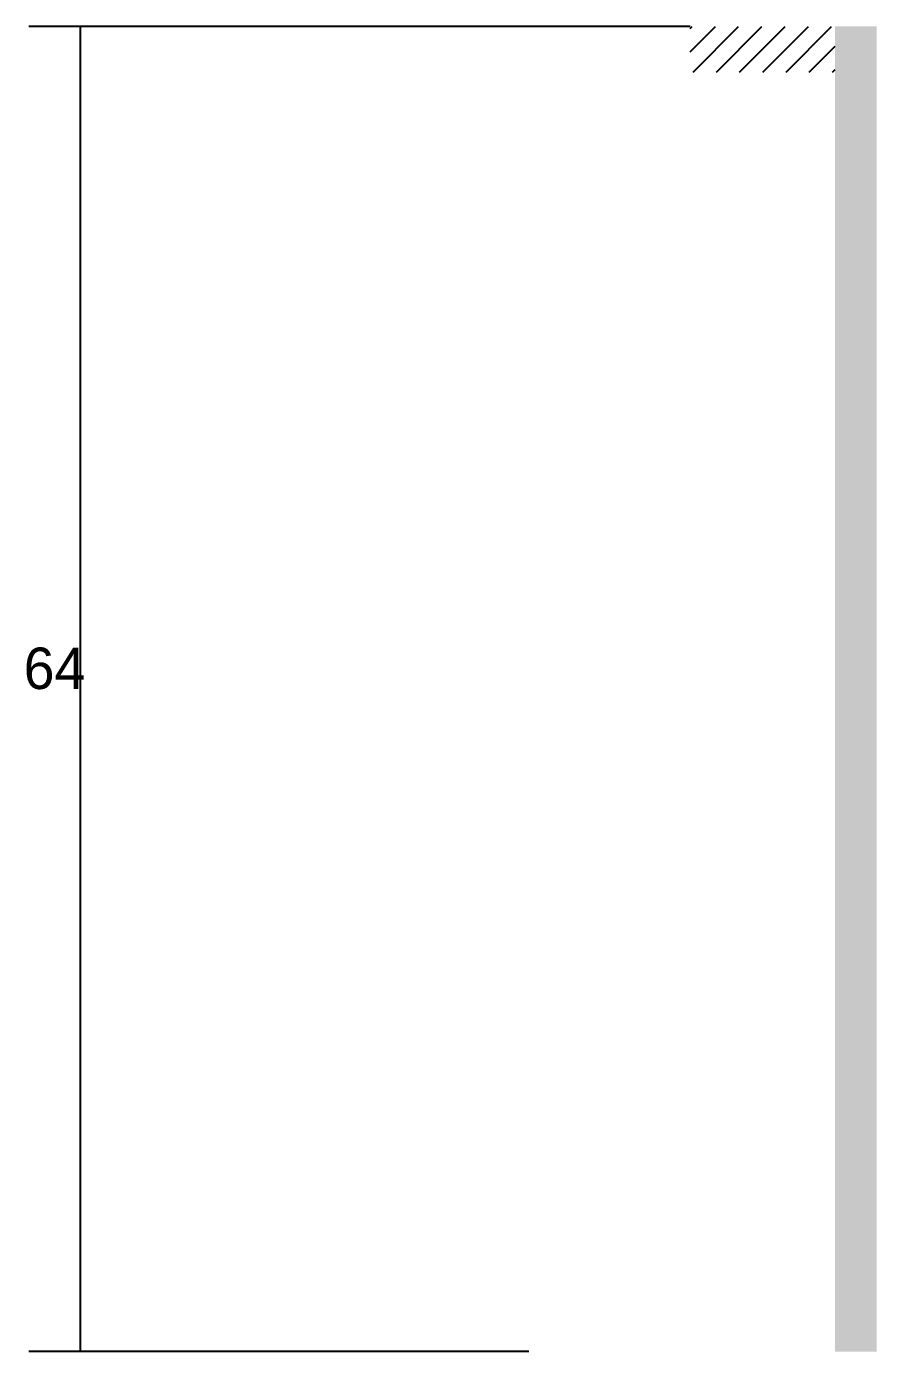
# Model space of a CAD drawing. Header units: metres. Extents: x 6391 to 8805, y 9014 to 10387.
# Drawn here: x 8404.9 to 8487, y 9019.2 to 9147.2 of the extents above; entities that cross this region are included whole.
import ezdxf

# ---------------------------------------------------------------- set-up
doc = ezdxf.new("R2010")
doc.units = ezdxf.units.M
doc.layers.add('COTA', color=241, linetype='Continuous')
doc.layers.add('Hachura', color=253, linetype='Continuous')

msp = doc.modelspace()

# ---------------------------------------------------------------- hatches: boundary and pattern name
at = {"layer": 'Hachura'}
h = msp.add_hatch(dxfattribs=at)
h.set_pattern_fill('ANSI31', scale=0.5)
h.paths.add_polyline_path([(8483, 9142.8), (8483, 9147.2), (8483, 9147.2), (8469, 9147.2), (8469, 9147.2), (8469, 9142.8), (8469, 9142.8), (8483, 9142.8)])
h = msp.add_hatch(color=8, dxfattribs=at)
h.dxf.hatch_style = 1
h.paths.add_polyline_path([(8483, 9147.2), (8487, 9147.2), (8487, 9147.2), (8487, 9019.2), (8487, 9019.2), (8483, 9019.2), (8483, 9019.2), (8483, 9147.2)])

# ---------------------------------------------------------------- linework, layer by layer
at = {"layer": 'COTA'}
for p, q in [((8469, 9147.2), (8405.1, 9147.2)), ((8410.1, 9019.2), (8410.1, 9147.2)), ((8453.4, 9019.2), (8405.1, 9019.2))]:
    msp.add_line(p, q, dxfattribs=at)

# ---------------------------------------------------------------- texts
msp.add_text('64', height=4, dxfattribs=at).set_placement((8404.6, 9083.2))

doc.saveas('drawing.dxf')
